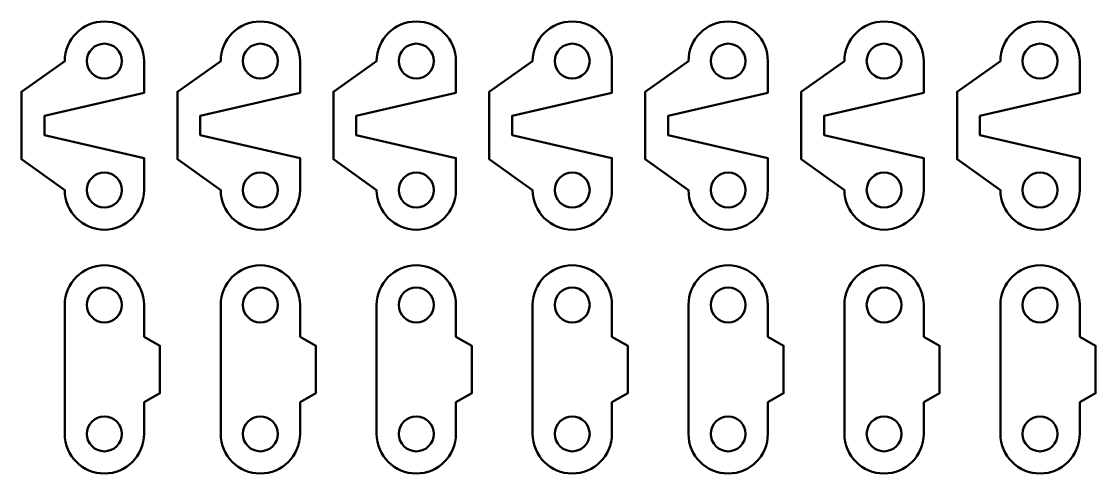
# Model space of a CAD drawing. Header units: inches. Extents: x 247 to 2765, y -1897 to -1110.
# Drawn here: x 1200.6 to 1268.3, y -1205 to -1176.5 of the extents above; entities that cross this region are included whole.
import ezdxf

# ---------------------------------------------------------------- set-up
doc = ezdxf.new("R2010")
doc.units = ezdxf.units.IN
doc.header["$MEASUREMENT"] = 0
doc.layers.add('Layer 1', color=7, linetype='Continuous')

msp = doc.modelspace()

# ---------------------------------------------------------------- linework, layer by layer
at = {"layer": 'Layer 1', "color": 18, "lineweight": 50, "true_color": 0x010101}
for points, knots in [([(1205.842, -1176.515), (1204.464, -1176.515), (1203.342, -1177.636), (1203.342, -1179.014), (1203.342, -1179.014), (1200.614, -1180.952), (1200.614, -1180.952), (1200.614, -1180.952), (1200.614, -1185.204), (1200.614, -1185.204), (1200.614, -1185.204), (1203.342, -1187.15), (1203.342, -1187.15), (1203.342, -1188.528), (1204.464, -1189.65), (1205.842, -1189.65), (1207.22, -1189.65), (1208.342, -1188.528), (1208.342, -1187.15), (1208.342, -1187.15), (1208.342, -1185.138), (1208.342, -1185.138), (1208.342, -1185.138), (1202.056, -1183.682), (1202.056, -1183.682), (1202.056, -1183.682), (1202.056, -1182.473), (1202.056, -1182.473), (1202.056, -1182.473), (1208.342, -1181.009), (1208.342, -1181.009), (1208.342, -1181.009), (1208.342, -1179.015), (1208.342, -1179.015), (1208.342, -1177.636), (1207.22, -1176.515), (1205.842, -1176.515)], [0, 0, 0, 0, 1, 1, 1, 2, 2, 2, 3, 3, 3, 4, 4, 4, 5, 5, 5, 6, 6, 6, 7, 7, 7, 8, 8, 8, 9, 9, 9, 10, 10, 10, 11, 11, 11, 12, 12, 12, 12]), ([(1215.673, -1176.515), (1214.295, -1176.515), (1213.173, -1177.636), (1213.173, -1179.014), (1213.173, -1179.014), (1210.445, -1180.952), (1210.445, -1180.952), (1210.445, -1180.952), (1210.445, -1185.204), (1210.445, -1185.204), (1210.445, -1185.204), (1213.173, -1187.15), (1213.173, -1187.15), (1213.173, -1188.528), (1214.295, -1189.65), (1215.673, -1189.65), (1217.052, -1189.65), (1218.174, -1188.528), (1218.174, -1187.15), (1218.174, -1187.15), (1218.174, -1185.138), (1218.174, -1185.138), (1218.174, -1185.138), (1211.888, -1183.682), (1211.888, -1183.682), (1211.888, -1183.682), (1211.888, -1182.473), (1211.888, -1182.473), (1211.888, -1182.473), (1218.174, -1181.009), (1218.174, -1181.009), (1218.174, -1181.009), (1218.174, -1179.015), (1218.174, -1179.015), (1218.174, -1177.636), (1217.052, -1176.515), (1215.673, -1176.515)], [0, 0, 0, 0, 1, 1, 1, 2, 2, 2, 3, 3, 3, 4, 4, 4, 5, 5, 5, 6, 6, 6, 7, 7, 7, 8, 8, 8, 9, 9, 9, 10, 10, 10, 11, 11, 11, 12, 12, 12, 12]), ([(1225.505, -1176.515), (1224.126, -1176.515), (1223.005, -1177.636), (1223.005, -1179.014), (1223.005, -1179.014), (1220.277, -1180.952), (1220.277, -1180.952), (1220.277, -1180.952), (1220.277, -1185.204), (1220.277, -1185.204), (1220.277, -1185.204), (1223.005, -1187.15), (1223.005, -1187.15), (1223.005, -1188.528), (1224.126, -1189.65), (1225.505, -1189.65), (1226.883, -1189.65), (1228.005, -1188.528), (1228.005, -1187.15), (1228.005, -1187.15), (1228.005, -1185.138), (1228.005, -1185.138), (1228.005, -1185.138), (1221.719, -1183.682), (1221.719, -1183.682), (1221.719, -1183.682), (1221.719, -1182.473), (1221.719, -1182.473), (1221.719, -1182.473), (1228.005, -1181.009), (1228.005, -1181.009), (1228.005, -1181.009), (1228.005, -1179.015), (1228.005, -1179.015), (1228.005, -1177.636), (1226.883, -1176.515), (1225.505, -1176.515)], [0, 0, 0, 0, 1, 1, 1, 2, 2, 2, 3, 3, 3, 4, 4, 4, 5, 5, 5, 6, 6, 6, 7, 7, 7, 8, 8, 8, 9, 9, 9, 10, 10, 10, 11, 11, 11, 12, 12, 12, 12]), ([(1235.336, -1176.515), (1233.958, -1176.515), (1232.836, -1177.636), (1232.836, -1179.014), (1232.836, -1179.014), (1230.108, -1180.952), (1230.108, -1180.952), (1230.108, -1180.952), (1230.108, -1185.204), (1230.108, -1185.204), (1230.108, -1185.204), (1232.836, -1187.15), (1232.836, -1187.15), (1232.836, -1188.528), (1233.958, -1189.65), (1235.336, -1189.65), (1236.715, -1189.65), (1237.837, -1188.528), (1237.837, -1187.15), (1237.837, -1187.15), (1237.837, -1185.138), (1237.837, -1185.138), (1237.837, -1185.138), (1231.55, -1183.682), (1231.55, -1183.682), (1231.55, -1183.682), (1231.55, -1182.473), (1231.55, -1182.473), (1231.55, -1182.473), (1237.837, -1181.009), (1237.837, -1181.009), (1237.837, -1181.009), (1237.837, -1179.015), (1237.837, -1179.015), (1237.837, -1177.636), (1236.715, -1176.515), (1235.336, -1176.515)], [0, 0, 0, 0, 1, 1, 1, 2, 2, 2, 3, 3, 3, 4, 4, 4, 5, 5, 5, 6, 6, 6, 7, 7, 7, 8, 8, 8, 9, 9, 9, 10, 10, 10, 11, 11, 11, 12, 12, 12, 12]), ([(1245.168, -1176.515), (1243.789, -1176.515), (1242.668, -1177.636), (1242.668, -1179.014), (1242.668, -1179.014), (1239.94, -1180.952), (1239.94, -1180.952), (1239.94, -1180.952), (1239.94, -1185.204), (1239.94, -1185.204), (1239.94, -1185.204), (1242.668, -1187.15), (1242.668, -1187.15), (1242.668, -1188.528), (1243.789, -1189.65), (1245.168, -1189.65), (1246.546, -1189.65), (1247.668, -1188.528), (1247.668, -1187.15), (1247.668, -1187.15), (1247.668, -1185.138), (1247.668, -1185.138), (1247.668, -1185.138), (1241.382, -1183.682), (1241.382, -1183.682), (1241.382, -1183.682), (1241.382, -1182.473), (1241.382, -1182.473), (1241.382, -1182.473), (1247.668, -1181.009), (1247.668, -1181.009), (1247.668, -1181.009), (1247.668, -1179.015), (1247.668, -1179.015), (1247.668, -1177.636), (1246.546, -1176.515), (1245.168, -1176.515)], [0, 0, 0, 0, 1, 1, 1, 2, 2, 2, 3, 3, 3, 4, 4, 4, 5, 5, 5, 6, 6, 6, 7, 7, 7, 8, 8, 8, 9, 9, 9, 10, 10, 10, 11, 11, 11, 12, 12, 12, 12]), ([(1254.999, -1176.515), (1253.621, -1176.515), (1252.499, -1177.636), (1252.499, -1179.014), (1252.499, -1179.014), (1249.771, -1180.952), (1249.771, -1180.952), (1249.771, -1180.952), (1249.771, -1185.204), (1249.771, -1185.204), (1249.771, -1185.204), (1252.499, -1187.15), (1252.499, -1187.15), (1252.499, -1188.528), (1253.621, -1189.65), (1254.999, -1189.65), (1256.377, -1189.65), (1257.499, -1188.528), (1257.499, -1187.15), (1257.499, -1187.15), (1257.499, -1185.138), (1257.499, -1185.138), (1257.499, -1185.138), (1251.213, -1183.682), (1251.213, -1183.682), (1251.213, -1183.682), (1251.213, -1182.473), (1251.213, -1182.473), (1251.213, -1182.473), (1257.499, -1181.009), (1257.499, -1181.009), (1257.499, -1181.009), (1257.499, -1179.015), (1257.499, -1179.015), (1257.499, -1177.636), (1256.377, -1176.515), (1254.999, -1176.515)], [0, 0, 0, 0, 1, 1, 1, 2, 2, 2, 3, 3, 3, 4, 4, 4, 5, 5, 5, 6, 6, 6, 7, 7, 7, 8, 8, 8, 9, 9, 9, 10, 10, 10, 11, 11, 11, 12, 12, 12, 12]), ([(1264.83, -1176.515), (1263.452, -1176.515), (1262.331, -1177.636), (1262.331, -1179.014), (1262.331, -1179.014), (1259.603, -1180.952), (1259.603, -1180.952), (1259.603, -1180.952), (1259.603, -1185.204), (1259.603, -1185.204), (1259.603, -1185.204), (1262.331, -1187.15), (1262.331, -1187.15), (1262.331, -1188.528), (1263.452, -1189.65), (1264.83, -1189.65), (1266.209, -1189.65), (1267.331, -1188.528), (1267.331, -1187.15), (1267.331, -1187.15), (1267.331, -1185.138), (1267.331, -1185.138), (1267.331, -1185.138), (1261.045, -1183.682), (1261.045, -1183.682), (1261.045, -1183.682), (1261.045, -1182.473), (1261.045, -1182.473), (1261.045, -1182.473), (1267.331, -1181.009), (1267.331, -1181.009), (1267.331, -1181.009), (1267.331, -1179.015), (1267.331, -1179.015), (1267.331, -1177.636), (1266.209, -1176.515), (1264.83, -1176.515)], [0, 0, 0, 0, 1, 1, 1, 2, 2, 2, 3, 3, 3, 4, 4, 4, 5, 5, 5, 6, 6, 6, 7, 7, 7, 8, 8, 8, 9, 9, 9, 10, 10, 10, 11, 11, 11, 12, 12, 12, 12]), ([(1205.842, -1177.915), (1206.45, -1177.915), (1206.942, -1178.407), (1206.942, -1179.014), (1206.942, -1179.622), (1206.45, -1180.114), (1205.842, -1180.114), (1205.235, -1180.114), (1204.742, -1179.622), (1204.742, -1179.014), (1204.742, -1178.407), (1205.235, -1177.915), (1205.842, -1177.915)], [0, 0, 0, 0, 1, 1, 1, 2, 2, 2, 3, 3, 3, 4, 4, 4, 4]), ([(1215.673, -1177.915), (1216.281, -1177.915), (1216.774, -1178.407), (1216.774, -1179.014), (1216.774, -1179.622), (1216.282, -1180.114), (1215.673, -1180.114), (1215.066, -1180.114), (1214.573, -1179.622), (1214.573, -1179.014), (1214.573, -1178.407), (1215.066, -1177.915), (1215.673, -1177.915)], [0, 0, 0, 0, 1, 1, 1, 2, 2, 2, 3, 3, 3, 4, 4, 4, 4]), ([(1225.505, -1177.915), (1226.112, -1177.915), (1226.605, -1178.407), (1226.605, -1179.014), (1226.605, -1179.622), (1226.113, -1180.114), (1225.505, -1180.114), (1224.897, -1180.114), (1224.405, -1179.622), (1224.405, -1179.014), (1224.405, -1178.407), (1224.897, -1177.915), (1225.505, -1177.915)], [0, 0, 0, 0, 1, 1, 1, 2, 2, 2, 3, 3, 3, 4, 4, 4, 4]), ([(1235.336, -1177.915), (1235.944, -1177.915), (1236.437, -1178.407), (1236.437, -1179.014), (1236.437, -1179.622), (1235.944, -1180.114), (1235.336, -1180.114), (1234.729, -1180.114), (1234.236, -1179.622), (1234.236, -1179.014), (1234.236, -1178.407), (1234.729, -1177.915), (1235.336, -1177.915)], [0, 0, 0, 0, 1, 1, 1, 2, 2, 2, 3, 3, 3, 4, 4, 4, 4]), ([(1245.168, -1177.915), (1245.775, -1177.915), (1246.268, -1178.407), (1246.268, -1179.014), (1246.268, -1179.622), (1245.776, -1180.114), (1245.168, -1180.114), (1244.56, -1180.114), (1244.068, -1179.622), (1244.068, -1179.014), (1244.068, -1178.407), (1244.56, -1177.915), (1245.168, -1177.915)], [0, 0, 0, 0, 1, 1, 1, 2, 2, 2, 3, 3, 3, 4, 4, 4, 4]), ([(1254.999, -1177.915), (1255.607, -1177.915), (1256.099, -1178.407), (1256.099, -1179.014), (1256.099, -1179.622), (1255.607, -1180.114), (1254.999, -1180.114), (1254.392, -1180.114), (1253.899, -1179.622), (1253.899, -1179.014), (1253.899, -1178.407), (1254.392, -1177.915), (1254.999, -1177.915)], [0, 0, 0, 0, 1, 1, 1, 2, 2, 2, 3, 3, 3, 4, 4, 4, 4]), ([(1264.83, -1177.915), (1265.438, -1177.915), (1265.931, -1178.407), (1265.931, -1179.014), (1265.931, -1179.622), (1265.439, -1180.114), (1264.83, -1180.114), (1264.223, -1180.114), (1263.731, -1179.622), (1263.731, -1179.014), (1263.731, -1178.407), (1264.223, -1177.915), (1264.83, -1177.915)], [0, 0, 0, 0, 1, 1, 1, 2, 2, 2, 3, 3, 3, 4, 4, 4, 4]), ([(1205.842, -1186.049), (1206.45, -1186.049), (1206.942, -1186.542), (1206.942, -1187.15), (1206.942, -1187.757), (1206.45, -1188.249), (1205.842, -1188.249), (1205.235, -1188.249), (1204.742, -1187.757), (1204.742, -1187.15), (1204.742, -1186.542), (1205.235, -1186.049), (1205.842, -1186.049)], [0, 0, 0, 0, 1, 1, 1, 2, 2, 2, 3, 3, 3, 4, 4, 4, 4]), ([(1215.673, -1186.049), (1216.281, -1186.049), (1216.774, -1186.542), (1216.774, -1187.15), (1216.774, -1187.757), (1216.281, -1188.249), (1215.673, -1188.249), (1215.066, -1188.249), (1214.574, -1187.757), (1214.574, -1187.15), (1214.573, -1186.542), (1215.066, -1186.049), (1215.673, -1186.049)], [0, 0, 0, 0, 1, 1, 1, 2, 2, 2, 3, 3, 3, 4, 4, 4, 4]), ([(1225.505, -1186.049), (1226.112, -1186.049), (1226.605, -1186.542), (1226.605, -1187.15), (1226.605, -1187.757), (1226.112, -1188.249), (1225.505, -1188.249), (1224.897, -1188.249), (1224.405, -1187.757), (1224.405, -1187.15), (1224.405, -1186.542), (1224.898, -1186.049), (1225.505, -1186.049)], [0, 0, 0, 0, 1, 1, 1, 2, 2, 2, 3, 3, 3, 4, 4, 4, 4]), ([(1235.336, -1186.049), (1235.944, -1186.049), (1236.437, -1186.542), (1236.437, -1187.15), (1236.437, -1187.757), (1235.944, -1188.249), (1235.336, -1188.249), (1234.729, -1188.249), (1234.236, -1187.757), (1234.236, -1187.15), (1234.236, -1186.542), (1234.729, -1186.049), (1235.336, -1186.049)], [0, 0, 0, 0, 1, 1, 1, 2, 2, 2, 3, 3, 3, 4, 4, 4, 4]), ([(1245.168, -1186.049), (1245.775, -1186.049), (1246.268, -1186.542), (1246.268, -1187.15), (1246.268, -1187.757), (1245.775, -1188.249), (1245.168, -1188.249), (1244.56, -1188.249), (1244.068, -1187.757), (1244.068, -1187.15), (1244.068, -1186.542), (1244.56, -1186.049), (1245.168, -1186.049)], [0, 0, 0, 0, 1, 1, 1, 2, 2, 2, 3, 3, 3, 4, 4, 4, 4]), ([(1254.999, -1186.049), (1255.607, -1186.049), (1256.099, -1186.542), (1256.099, -1187.15), (1256.099, -1187.757), (1255.607, -1188.249), (1254.999, -1188.249), (1254.392, -1188.249), (1253.899, -1187.757), (1253.899, -1187.15), (1253.899, -1186.542), (1254.392, -1186.049), (1254.999, -1186.049)], [0, 0, 0, 0, 1, 1, 1, 2, 2, 2, 3, 3, 3, 4, 4, 4, 4]), ([(1264.83, -1186.049), (1265.438, -1186.049), (1265.931, -1186.542), (1265.931, -1187.15), (1265.931, -1187.757), (1265.438, -1188.249), (1264.83, -1188.249), (1264.223, -1188.249), (1263.731, -1187.757), (1263.731, -1187.15), (1263.731, -1186.542), (1264.223, -1186.049), (1264.83, -1186.049)], [0, 0, 0, 0, 1, 1, 1, 2, 2, 2, 3, 3, 3, 4, 4, 4, 4]), ([(1208.342, -1202.534), (1208.342, -1202.534), (1208.342, -1200.54), (1208.342, -1200.54), (1208.342, -1200.54), (1209.34, -1199.972), (1209.34, -1199.972), (1209.34, -1199.972), (1209.34, -1196.972), (1209.34, -1196.972), (1209.34, -1196.972), (1208.342, -1196.404), (1208.342, -1196.404), (1208.342, -1196.404), (1208.342, -1194.399), (1208.342, -1194.399), (1208.342, -1193.021), (1207.22, -1191.899), (1205.842, -1191.899), (1204.464, -1191.899), (1203.342, -1193.021), (1203.342, -1194.399), (1203.342, -1194.399), (1203.342, -1202.535), (1203.342, -1202.535), (1203.342, -1203.913), (1204.464, -1205.034), (1205.842, -1205.034), (1207.22, -1205.034), (1208.342, -1203.912), (1208.342, -1202.534)], [0, 0, 0, 0, 1, 1, 1, 2, 2, 2, 3, 3, 3, 4, 4, 4, 5, 5, 5, 6, 6, 6, 7, 7, 7, 8, 8, 8, 9, 9, 9, 10, 10, 10, 10]), ([(1218.174, -1202.534), (1218.174, -1202.534), (1218.174, -1200.54), (1218.174, -1200.54), (1218.174, -1200.54), (1219.171, -1199.972), (1219.171, -1199.972), (1219.171, -1199.972), (1219.171, -1196.972), (1219.171, -1196.972), (1219.171, -1196.972), (1218.174, -1196.404), (1218.174, -1196.404), (1218.174, -1196.404), (1218.174, -1194.399), (1218.174, -1194.399), (1218.174, -1193.021), (1217.052, -1191.899), (1215.673, -1191.899), (1214.295, -1191.899), (1213.173, -1193.021), (1213.173, -1194.399), (1213.173, -1194.399), (1213.173, -1202.535), (1213.173, -1202.535), (1213.173, -1203.913), (1214.295, -1205.034), (1215.673, -1205.034), (1217.052, -1205.034), (1218.174, -1203.912), (1218.174, -1202.534)], [0, 0, 0, 0, 1, 1, 1, 2, 2, 2, 3, 3, 3, 4, 4, 4, 5, 5, 5, 6, 6, 6, 7, 7, 7, 8, 8, 8, 9, 9, 9, 10, 10, 10, 10]), ([(1228.005, -1202.534), (1228.005, -1202.534), (1228.005, -1200.54), (1228.005, -1200.54), (1228.005, -1200.54), (1229.003, -1199.972), (1229.003, -1199.972), (1229.003, -1199.972), (1229.003, -1196.972), (1229.003, -1196.972), (1229.003, -1196.972), (1228.005, -1196.404), (1228.005, -1196.404), (1228.005, -1196.404), (1228.005, -1194.399), (1228.005, -1194.399), (1228.005, -1193.021), (1226.883, -1191.899), (1225.505, -1191.899), (1224.126, -1191.899), (1223.005, -1193.021), (1223.005, -1194.399), (1223.005, -1194.399), (1223.005, -1202.535), (1223.005, -1202.535), (1223.005, -1203.913), (1224.126, -1205.034), (1225.505, -1205.034), (1226.883, -1205.034), (1228.005, -1203.912), (1228.005, -1202.534)], [0, 0, 0, 0, 1, 1, 1, 2, 2, 2, 3, 3, 3, 4, 4, 4, 5, 5, 5, 6, 6, 6, 7, 7, 7, 8, 8, 8, 9, 9, 9, 10, 10, 10, 10]), ([(1237.837, -1202.534), (1237.837, -1202.534), (1237.837, -1200.54), (1237.837, -1200.54), (1237.837, -1200.54), (1238.834, -1199.972), (1238.834, -1199.972), (1238.834, -1199.972), (1238.834, -1196.972), (1238.834, -1196.972), (1238.834, -1196.972), (1237.837, -1196.404), (1237.837, -1196.404), (1237.837, -1196.404), (1237.837, -1194.399), (1237.837, -1194.399), (1237.837, -1193.021), (1236.715, -1191.899), (1235.336, -1191.899), (1233.958, -1191.899), (1232.836, -1193.021), (1232.836, -1194.399), (1232.836, -1194.399), (1232.836, -1202.535), (1232.836, -1202.535), (1232.836, -1203.913), (1233.958, -1205.034), (1235.336, -1205.034), (1236.715, -1205.034), (1237.837, -1203.912), (1237.837, -1202.534)], [0, 0, 0, 0, 1, 1, 1, 2, 2, 2, 3, 3, 3, 4, 4, 4, 5, 5, 5, 6, 6, 6, 7, 7, 7, 8, 8, 8, 9, 9, 9, 10, 10, 10, 10]), ([(1247.668, -1202.534), (1247.668, -1202.534), (1247.668, -1200.54), (1247.668, -1200.54), (1247.668, -1200.54), (1248.666, -1199.972), (1248.666, -1199.972), (1248.666, -1199.972), (1248.666, -1196.972), (1248.666, -1196.972), (1248.666, -1196.972), (1247.668, -1196.404), (1247.668, -1196.404), (1247.668, -1196.404), (1247.668, -1194.399), (1247.668, -1194.399), (1247.668, -1193.021), (1246.546, -1191.899), (1245.167, -1191.899), (1243.789, -1191.899), (1242.668, -1193.021), (1242.668, -1194.399), (1242.668, -1194.399), (1242.668, -1202.535), (1242.668, -1202.535), (1242.668, -1203.913), (1243.789, -1205.034), (1245.167, -1205.034), (1246.546, -1205.034), (1247.668, -1203.912), (1247.668, -1202.534)], [0, 0, 0, 0, 1, 1, 1, 2, 2, 2, 3, 3, 3, 4, 4, 4, 5, 5, 5, 6, 6, 6, 7, 7, 7, 8, 8, 8, 9, 9, 9, 10, 10, 10, 10]), ([(1257.499, -1202.534), (1257.499, -1202.534), (1257.499, -1200.54), (1257.499, -1200.54), (1257.499, -1200.54), (1258.497, -1199.972), (1258.497, -1199.972), (1258.497, -1199.972), (1258.497, -1196.972), (1258.497, -1196.972), (1258.497, -1196.972), (1257.499, -1196.404), (1257.499, -1196.404), (1257.499, -1196.404), (1257.499, -1194.399), (1257.499, -1194.399), (1257.499, -1193.021), (1256.377, -1191.899), (1254.999, -1191.899), (1253.621, -1191.899), (1252.499, -1193.021), (1252.499, -1194.399), (1252.499, -1194.399), (1252.499, -1202.535), (1252.499, -1202.535), (1252.499, -1203.913), (1253.621, -1205.034), (1254.999, -1205.034), (1256.377, -1205.034), (1257.499, -1203.912), (1257.499, -1202.534)], [0, 0, 0, 0, 1, 1, 1, 2, 2, 2, 3, 3, 3, 4, 4, 4, 5, 5, 5, 6, 6, 6, 7, 7, 7, 8, 8, 8, 9, 9, 9, 10, 10, 10, 10]), ([(1267.331, -1202.534), (1267.331, -1202.534), (1267.331, -1200.54), (1267.331, -1200.54), (1267.331, -1200.54), (1268.328, -1199.972), (1268.328, -1199.972), (1268.328, -1199.972), (1268.328, -1196.972), (1268.328, -1196.972), (1268.328, -1196.972), (1267.331, -1196.404), (1267.331, -1196.404), (1267.331, -1196.404), (1267.331, -1194.399), (1267.331, -1194.399), (1267.331, -1193.021), (1266.209, -1191.899), (1264.83, -1191.899), (1263.452, -1191.899), (1262.331, -1193.021), (1262.331, -1194.399), (1262.331, -1194.399), (1262.331, -1202.535), (1262.331, -1202.535), (1262.331, -1203.913), (1263.452, -1205.034), (1264.83, -1205.034), (1266.209, -1205.034), (1267.331, -1203.912), (1267.331, -1202.534)], [0, 0, 0, 0, 1, 1, 1, 2, 2, 2, 3, 3, 3, 4, 4, 4, 5, 5, 5, 6, 6, 6, 7, 7, 7, 8, 8, 8, 9, 9, 9, 10, 10, 10, 10]), ([(1204.742, -1194.399), (1204.742, -1193.791), (1205.235, -1193.299), (1205.842, -1193.299), (1206.45, -1193.299), (1206.942, -1193.791), (1206.942, -1194.399), (1206.942, -1195.008), (1206.45, -1195.499), (1205.842, -1195.499), (1205.235, -1195.499), (1204.742, -1195.008), (1204.742, -1194.399)], [0, 0, 0, 0, 1, 1, 1, 2, 2, 2, 3, 3, 3, 4, 4, 4, 4]), ([(1214.573, -1194.399), (1214.573, -1193.791), (1215.066, -1193.299), (1215.673, -1193.299), (1216.281, -1193.299), (1216.774, -1193.791), (1216.774, -1194.399), (1216.774, -1195.008), (1216.281, -1195.499), (1215.673, -1195.499), (1215.066, -1195.499), (1214.573, -1195.008), (1214.573, -1194.399)], [0, 0, 0, 0, 1, 1, 1, 2, 2, 2, 3, 3, 3, 4, 4, 4, 4]), ([(1224.405, -1194.399), (1224.405, -1193.791), (1224.897, -1193.299), (1225.505, -1193.299), (1226.112, -1193.299), (1226.605, -1193.791), (1226.605, -1194.399), (1226.605, -1195.008), (1226.112, -1195.499), (1225.505, -1195.499), (1224.897, -1195.499), (1224.405, -1195.008), (1224.405, -1194.399)], [0, 0, 0, 0, 1, 1, 1, 2, 2, 2, 3, 3, 3, 4, 4, 4, 4]), ([(1234.236, -1194.399), (1234.236, -1193.791), (1234.729, -1193.299), (1235.336, -1193.299), (1235.944, -1193.299), (1236.437, -1193.791), (1236.437, -1194.399), (1236.437, -1195.008), (1235.944, -1195.499), (1235.336, -1195.499), (1234.729, -1195.499), (1234.236, -1195.008), (1234.236, -1194.399)], [0, 0, 0, 0, 1, 1, 1, 2, 2, 2, 3, 3, 3, 4, 4, 4, 4]), ([(1244.067, -1194.399), (1244.067, -1193.791), (1244.56, -1193.299), (1245.167, -1193.299), (1245.775, -1193.299), (1246.268, -1193.791), (1246.268, -1194.399), (1246.268, -1195.008), (1245.775, -1195.499), (1245.167, -1195.499), (1244.56, -1195.499), (1244.067, -1195.008), (1244.067, -1194.399)], [0, 0, 0, 0, 1, 1, 1, 2, 2, 2, 3, 3, 3, 4, 4, 4, 4]), ([(1253.899, -1194.399), (1253.899, -1193.791), (1254.392, -1193.299), (1254.999, -1193.299), (1255.607, -1193.299), (1256.099, -1193.791), (1256.099, -1194.399), (1256.099, -1195.008), (1255.607, -1195.499), (1254.999, -1195.499), (1254.392, -1195.499), (1253.899, -1195.008), (1253.899, -1194.399)], [0, 0, 0, 0, 1, 1, 1, 2, 2, 2, 3, 3, 3, 4, 4, 4, 4]), ([(1263.731, -1194.399), (1263.731, -1193.791), (1264.223, -1193.299), (1264.83, -1193.299), (1265.438, -1193.299), (1265.931, -1193.791), (1265.931, -1194.399), (1265.931, -1195.008), (1265.438, -1195.499), (1264.83, -1195.499), (1264.223, -1195.499), (1263.731, -1195.008), (1263.731, -1194.399)], [0, 0, 0, 0, 1, 1, 1, 2, 2, 2, 3, 3, 3, 4, 4, 4, 4]), ([(1204.742, -1202.534), (1204.742, -1201.927), (1205.234, -1201.435), (1205.842, -1201.435), (1206.45, -1201.435), (1206.942, -1201.927), (1206.942, -1202.534), (1206.942, -1203.142), (1206.45, -1203.634), (1205.842, -1203.634), (1205.235, -1203.634), (1204.742, -1203.142), (1204.742, -1202.534)], [0, 0, 0, 0, 1, 1, 1, 2, 2, 2, 3, 3, 3, 4, 4, 4, 4]), ([(1214.573, -1202.534), (1214.573, -1201.927), (1215.066, -1201.435), (1215.673, -1201.435), (1216.281, -1201.435), (1216.774, -1201.927), (1216.774, -1202.534), (1216.774, -1203.142), (1216.282, -1203.634), (1215.673, -1203.634), (1215.066, -1203.634), (1214.573, -1203.142), (1214.573, -1202.534)], [0, 0, 0, 0, 1, 1, 1, 2, 2, 2, 3, 3, 3, 4, 4, 4, 4]), ([(1224.405, -1202.534), (1224.405, -1201.927), (1224.897, -1201.435), (1225.505, -1201.435), (1226.113, -1201.435), (1226.606, -1201.927), (1226.606, -1202.534), (1226.606, -1203.142), (1226.113, -1203.634), (1225.505, -1203.634), (1224.897, -1203.634), (1224.405, -1203.142), (1224.405, -1202.534)], [0, 0, 0, 0, 1, 1, 1, 2, 2, 2, 3, 3, 3, 4, 4, 4, 4]), ([(1234.236, -1202.534), (1234.236, -1201.927), (1234.728, -1201.435), (1235.336, -1201.435), (1235.944, -1201.435), (1236.437, -1201.927), (1236.437, -1202.534), (1236.437, -1203.142), (1235.944, -1203.634), (1235.336, -1203.634), (1234.729, -1203.634), (1234.236, -1203.142), (1234.236, -1202.534)], [0, 0, 0, 0, 1, 1, 1, 2, 2, 2, 3, 3, 3, 4, 4, 4, 4]), ([(1244.068, -1202.534), (1244.068, -1201.927), (1244.56, -1201.435), (1245.168, -1201.435), (1245.775, -1201.435), (1246.268, -1201.927), (1246.268, -1202.534), (1246.268, -1203.142), (1245.776, -1203.634), (1245.168, -1203.634), (1244.56, -1203.634), (1244.068, -1203.142), (1244.068, -1202.534)], [0, 0, 0, 0, 1, 1, 1, 2, 2, 2, 3, 3, 3, 4, 4, 4, 4]), ([(1253.899, -1202.534), (1253.899, -1201.927), (1254.392, -1201.435), (1254.999, -1201.435), (1255.607, -1201.435), (1256.1, -1201.927), (1256.1, -1202.534), (1256.1, -1203.142), (1255.607, -1203.634), (1254.999, -1203.634), (1254.392, -1203.634), (1253.899, -1203.142), (1253.899, -1202.534)], [0, 0, 0, 0, 1, 1, 1, 2, 2, 2, 3, 3, 3, 4, 4, 4, 4]), ([(1263.731, -1202.534), (1263.731, -1201.927), (1264.223, -1201.435), (1264.83, -1201.435), (1265.438, -1201.435), (1265.931, -1201.927), (1265.931, -1202.534), (1265.931, -1203.142), (1265.439, -1203.634), (1264.83, -1203.634), (1264.223, -1203.634), (1263.731, -1203.142), (1263.731, -1202.534)], [0, 0, 0, 0, 1, 1, 1, 2, 2, 2, 3, 3, 3, 4, 4, 4, 4])]:
    msp.add_open_spline(points, degree=3, knots=knots, dxfattribs=at)

doc.saveas('drawing.dxf')
